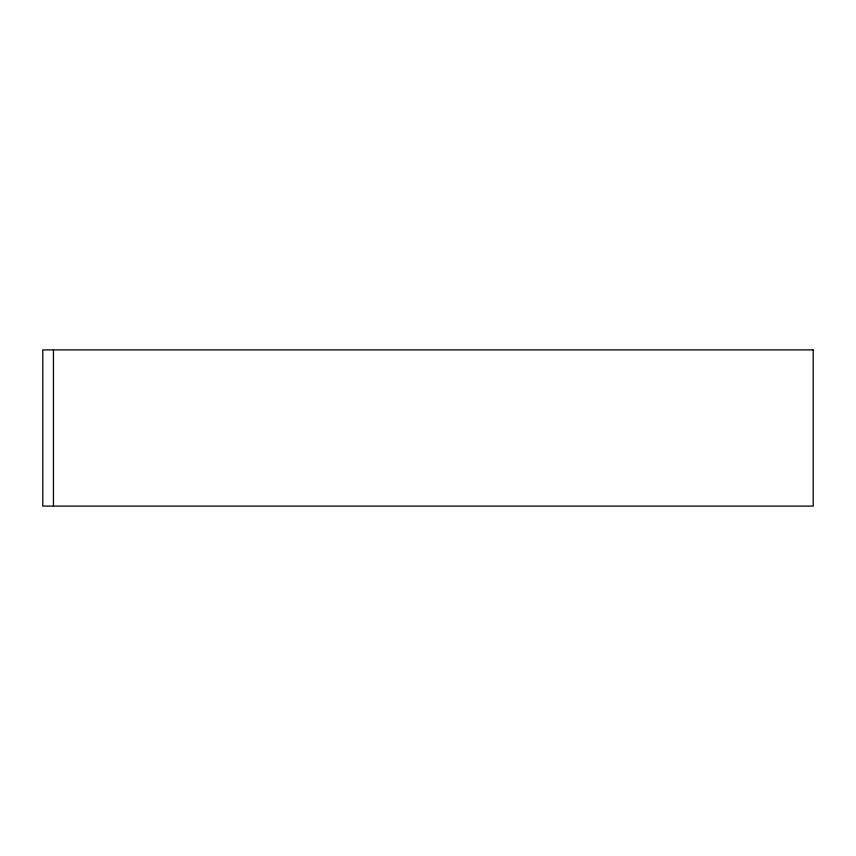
<?xml version="1.0" encoding="UTF-8"?>
<svg xmlns="http://www.w3.org/2000/svg" width="856" height="856" viewBox="0 0 856 856"><rect width="100%" height="100%" fill="white"/><g stroke="black" fill="none" stroke-linecap="round" stroke-linejoin="round"><path stroke-width="1.28" d="M53.447 349.89L53.447 506.11M813.2 349.89L42.8 349.89L42.8 506.11L813.2 506.11L813.2 349.89"/></g></svg>
